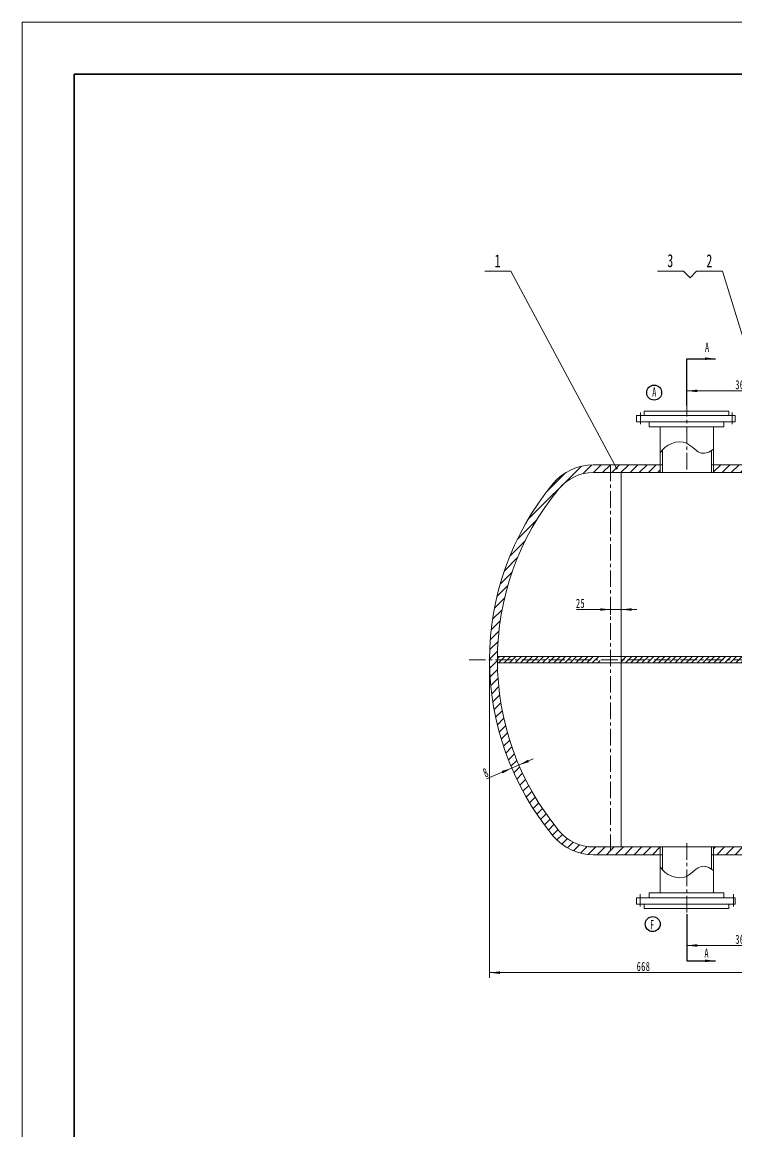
# Model space of a CAD drawing. Header units: millimetres. Extents: x -1189 to 1189, y -841 to 841.
# Drawn here: x -1189 to -640, y -12 to 841 of the extents above; entities that cross this region are included whole.
import ezdxf

# ---------------------------------------------------------------- set-up
doc = ezdxf.new("R2010")
doc.units = ezdxf.units.MM
doc.linetypes.add('CENTERX2', pattern=[20.319999694824222, 12.69999980926514, -2.539999961853027, 2.539999961853027, -2.539999961853027])
doc.layers.get('0').update_dxf_attribs({"lineweight": 35})
for name, color, linetype, lineweight in [('10', 7, 'Continuous', 18), ('剖面线层', 4, 'Continuous', 18), ('尺寸线层', 3, 'Continuous', 18), ('粗实线层', 7, 'Continuous', 35), ('细实线层', 7, 'Continuous', 18)]:
    doc.layers.add(name, color=color, linetype=linetype, lineweight=lineweight)
doc.styles.add('标准', font='', dxfattribs={"width": 0.667})
doc.styles.get('标准').set_extended_font_data('宋体')
doc.dimstyles.new('GB_尺寸', dxfattribs={"dimscale": 2, "dimtxt": 3.5, "dimasz": 4, "dimexe": 2, "dimexo": 0, "dimtad": 1, "dimdsep": 46, "dimtxsty": '标准', "dimblk": '_CAXARROW', "dimcen": 0, "dimdle": 6, "dimazin": 2, "dimtfac": 0.7071067811865475, "dimtdec": 3, "dimtmove": 2, "dimatfit": 3, "dimfxl": 1, "dimfrac": 2, "dimtolj": 1, "dimtzin": 0, "dimarcsym": 1})
pattern_1 = [(45, (0, 0), (-3.535533905932738, 3.535533905932738), [])]

# ---------------------------------------------------------------- blocks, each defined once
blk = doc.blocks.new('$CAXA_FRAME_13B17AC1$')
at = {"layer": '粗实线层'}
for p, q in [((-574.5000000000001, 400.5), (-574.5, -400.5000000000001)), ((574.5, 400.4999999999999), (-574.5000000000001, 400.5))]:
    blk.add_line(p, q, dxfattribs=at)
at = {"layer": '细实线层'}
for p, q in [((594.5, 420.5), (-594.5, 420.5)), ((-594.5, 420.5), (-594.5, -420.5))]:
    blk.add_line(p, q, dxfattribs=at)
blk = doc.blocks.new('*X5')
at = {"layer": '尺寸线层', "linetype": 'Continuous', "lineweight": 18}
for points in [[(-677.9846314217127, 557.4465848351269), (-669.9846314217127, 558.4465848351269), (-669.9846314217127, 556.4465848351269)], [(-592.9999302169035, 557.4465848351269), (-600.9999302169035, 558.4465848351269), (-600.9999302169035, 556.4465848351269)]]:
    blk.add_hatch(color=0, dxfattribs=at).paths.add_polyline_path(points, flags=0)
at = {"layer": '尺寸线层', "color": 0, "linetype": 'Continuous', "lineweight": 18}
for p, q in [((-677.9846314217127, 546.1899820365993), (-677.9846314217127, 561.4465848351269)), ((-677.9846314217127, 557.4465848351269), (-592.9999302169035, 557.4465848351269)), ((-592.9999302169035, 517.7111538608887), (-592.9999302169035, 561.4465848351269))]:
    blk.add_line(p, q, dxfattribs=at)
at = {"layer": '尺寸线层', "color": 0, "lineweight": 18, "insert": (-635.4922803193081, 562.1574786898756), "char_height": 7, "width": 19.90715530726266, "attachment_point": 5, "line_spacing_factor": 1.150569886022795, "style": '标准'}
blk.add_mtext('\\T1.1;360', dxfattribs=at)
blk = doc.blocks.new('_CAXARROW')
blk.add_hatch(color=0).paths.add_polyline_path([(0, 0), (-1, 0.125), (-1, -0.125)], flags=0)
blk = doc.blocks.new('*X10')
at = {"layer": '尺寸线层', "linetype": 'Continuous', "lineweight": 18}
for points in [[(-736.6088426426625, 389.2645716192055), (-744.6088426426625, 390.2645716192055), (-744.6088426426625, 388.2645716192055)], [(-728.5500730283778, 389.2645716192055), (-720.5500730283778, 390.2645716192055), (-720.5500730283778, 388.2645716192055)]]:
    blk.add_hatch(color=0, dxfattribs=at).paths.add_polyline_path(points, flags=0)
at = {"layer": '尺寸线层', "color": 0, "linetype": 'Continuous', "lineweight": 18}
for p, q in [((-728.5500730283778, 385.8259946910229), (-728.5500730283778, 393.2645716192055)), ((-762.9373107706169, 389.2645716192055), (-716.5500730283778, 389.2645716192055)), ((-736.6088426426625, 389.8897674243296), (-736.6088426426625, 385.2645716192055))]:
    blk.add_line(p, q, dxfattribs=at)
at = {"layer": '尺寸线层', "color": 0, "lineweight": 18, "insert": (-759.8098632845835, 393.9754654739541), "char_height": 7, "width": 14, "attachment_point": 5, "line_spacing_factor": 1.150569886022795, "style": '标准'}
blk.add_mtext('\\T1.1;25', dxfattribs=at)
blk = doc.blocks.new('*X11')
at = {"layer": '尺寸线层', "linetype": 'Continuous', "lineweight": 18}
for points in [[(-807.1040260475743, 269.6449209953495), (-799.3542490572107, 271.867747259283), (-800.1398609680363, 273.7069900180206)], [(-812.6217543237872, 267.2880852628729), (-819.5859194033252, 263.2260162402018), (-820.3715313141507, 265.0652589989395)]]:
    blk.add_hatch(color=0, dxfattribs=at).paths.add_polyline_path(points, flags=0)
at = {"layer": '尺寸线层', "color": 0, "linetype": 'Continuous', "lineweight": 18}
blk.add_line((-796.0685694951482, 274.3585924603029), (-831.9929353406618, 259.0139026073657), dxfattribs=at)
at = {"layer": '尺寸线层', "color": 0, "lineweight": 18, "insert": (-832.6200543276332, 263.8686807607161), "char_height": 7, "width": 14, "attachment_point": 5, "rotation": 23.12920719615583, "line_spacing_factor": 1.150569886022795, "style": '标准'}
blk.add_mtext('\\T1.1;8', dxfattribs=at)
blk = doc.blocks.new('*X12')
at = {"layer": '尺寸线层', "linetype": 'Continuous', "lineweight": 18}
for points in [[(-677.9846314217126, 130.8618832013337), (-669.9846314217126, 131.8618832013337), (-669.9846314217126, 129.8618832013337)], [(-592.9999302169035, 130.8618832013337), (-600.9999302169035, 131.8618832013337), (-600.9999302169035, 129.8618832013337)]]:
    blk.add_hatch(color=0, dxfattribs=at).paths.add_polyline_path(points, flags=0)
at = {"layer": '尺寸线层', "color": 0, "linetype": 'Continuous', "lineweight": 18}
for p, q in [((-592.9999302169035, 183.5184695225555), (-592.9999302169035, 126.8618832013337)), ((-677.9846314217126, 152.9786839756923), (-677.9846314217126, 126.8618832013337)), ((-677.9846314217126, 130.8618832013337), (-592.9999302169035, 130.8618832013337))]:
    blk.add_line(p, q, dxfattribs=at)
at = {"layer": '尺寸线层', "color": 0, "lineweight": 18, "insert": (-635.4922803193081, 135.5727770560823), "char_height": 7, "width": 19.90715530726266, "attachment_point": 5, "line_spacing_factor": 1.150569886022795, "style": '标准'}
blk.add_mtext('\\T1.1;360', dxfattribs=at)
blk = doc.blocks.new('*X16')
at = {"layer": '尺寸线层', "linetype": 'Continuous', "lineweight": 18}
for points in [[(-829.6726346369999, 109.9710489898342), (-821.6726346369999, 110.9710489898342), (-821.6726346369999, 108.9710489898342)], [(-592.9999302169035, 109.9710489898342), (-600.9999302169035, 110.9710489898342), (-600.9999302169035, 108.9710489898342)]]:
    blk.add_hatch(color=0, dxfattribs=at).paths.add_polyline_path(points, flags=0)
at = {"layer": '尺寸线层', "color": 0, "linetype": 'Continuous', "lineweight": 18}
for p, q in [((-829.6726346369999, 350.614811691722), (-829.6726346369999, 105.9710489898342)), ((-592.9999302169035, 183.5184695225555), (-592.9999302169035, 105.9710489898342)), ((-829.6726346369999, 109.9710489898342), (-592.9999302169035, 109.9710489898342))]:
    blk.add_line(p, q, dxfattribs=at)
at = {"layer": '尺寸线层', "color": 0, "lineweight": 18, "insert": (-711.3362819269516, 114.6819428445828), "char_height": 7, "width": 19.95932290502788, "attachment_point": 5, "line_spacing_factor": 1.150569886022795, "style": '标准'}
blk.add_mtext('\\T1.1;668', dxfattribs=at)
blk = doc.blocks.new('*X21')
at = {"layer": '粗实线层', "lineweight": 25}
blk.add_hatch(color=256, dxfattribs=at).paths.add_polyline_path([(21.97862263898674, 0), (13.97862263898674, 1), (13.97862263898674, -1)], flags=0)
blk.add_line((0, 0), (21.97862263898674, 0), dxfattribs=at)
blk = doc.blocks.new('*X25')
at = {"layer": '细实线层', "lineweight": 18}
h = blk.add_hatch(color=0, dxfattribs=at)
edge = h.paths.add_edge_path(flags=0)
edge.add_arc((0, -5.684341886080801e-14), 1, 0, 360)
at = {"layer": '细实线层', "color": 0}
for p, q in [((-81.18862191542235, 151.5926161924539), (-101.1886219154223, 151.5926161924539)), ((0, -5.684341886080801e-14), (-81.18862191542235, 151.5926161924539))]:
    blk.add_line(p, q, dxfattribs=at)
at = {"layer": '细实线层', "color": 0, "lineweight": 18, "insert": (-91.18862191542235, 154.5926161924539), "char_height": 10, "width": 34, "attachment_point": 8, "line_spacing_factor": 1.150569886022795, "style": '标准'}
blk.add_mtext('\\T1.1;1', dxfattribs=at)
blk = doc.blocks.new('*X26')
at = {"layer": '细实线层', "lineweight": 18}
h = blk.add_hatch(color=0, dxfattribs=at)
edge = h.paths.add_edge_path(flags=0)
edge.add_arc((0, 0), 1, 0, 360)
at = {"layer": '细实线层', "color": 0}
for p, q in [((-71.37781796484569, 135.2851537214877), (-91.37781796484569, 135.2851537214877)), ((-71.37781796484569, 135.2851537214877), (-66.37781796484569, 130.2851537214877)), ((-61.37781796484569, 135.2851537214877), (-66.37781796484569, 130.2851537214877)), ((-41.37781796484569, 135.2851537214877), (-61.37781796484569, 135.2851537214877)), ((0, 0), (-41.37781796484569, 135.2851537214877))]:
    blk.add_line(p, q, dxfattribs=at)
at = {"layer": '细实线层', "color": 0, "lineweight": 18, "char_height": 10, "width": 34, "attachment_point": 8, "line_spacing_factor": 1.150569886022795, "style": '标准'}
for s, insert in [('\\T1.1;3', (-81.37781796484569, 138.2851537214877)), ('\\T1.1;2', (-51.37781796484569, 138.2851537214877))]:
    blk.add_mtext(s, dxfattribs=dict(at, insert=insert))

msp = doc.modelspace()

# ---------------------------------------------------------------- hatches: boundary and pattern name
at = {"layer": '剖面线层', "lineweight": 18}
h = msp.add_hatch(dxfattribs=at)
h.set_pattern_fill('无图案', color=256, scale=5, angle=45, style=0, pattern_type=0)
h.set_pattern_definition(pattern_1)
edge = h.paths.add_edge_path(flags=0)
edge.add_arc((-617.5406002810423, 350.6148116917229), 212.1320343559578, 158.2112858129119, 180, ccw=False)
edge.add_arc((-617.5406002810216, 350.614811691714), 212.1320343559803, 140.2794057922486, 158.2112858129118, ccw=False)
edge.add_arc((-749.9393814367659, 460.6148116917227), 39.99999999999947, 89.99999999999977, 140.2794057922461, ccw=False)
edge.add_line((-749.9393814367658, 500.6148116917221), (-736.6088426426625, 500.6148116917221))
edge.add_line((-736.6088426426625, 500.6148116917221), (-736.6088426426625, 494.6148116917221))
edge.add_line((-736.6088426426625, 494.6148116917221), (-749.9393814367656, 494.6148116917221))
edge.add_arc((-749.939381436766, 460.6148116917223), 33.99999999999983, 89.99999999999942, 140.2794057922486)
edge.add_arc((-617.5406002810322, 350.614811691721), 206.1320343559679, 140.2794057922488, 180.0000000000004)
edge.add_line((-823.6726346370001, 350.6148116917197), (-829.6726346369998, 350.614811691722))
edge = h.paths.add_edge_path(flags=0)
edge.add_arc((-617.5406002810328, 350.6148116917232), 212.1320343559672, 185.5057970652533, 219.7205942077519, ccw=False)
edge.add_arc((-617.5406002809465, 350.6148116917239), 212.1320343560532, 180.0000000000006, 185.5057970652513, ccw=False)
edge.add_line((-829.6726346369996, 350.6148116917217), (-823.6726346370001, 350.614811691722))
edge.add_arc((-617.5406002810332, 350.6148116917225), 206.1320343559669, 180.0000000000001, 219.7205942077518)
edge.add_arc((-749.9393814367656, 240.6148116917231), 34.00000000000104, 219.7205942077559, 269.9999999999996)
edge.add_line((-749.9393814367659, 206.614811691722), (-736.6088426426625, 206.6148116917221))
edge.add_line((-736.6088426426625, 206.6148116917221), (-736.6088426426625, 200.6148116917221))
edge.add_line((-736.6088426426625, 200.6148116917221), (-749.9393814367656, 200.6148116917221))
edge.add_arc((-749.9393814367653, 240.6148116917223), 40.00000000000023, 219.7205942077522, 269.9999999999995, ccw=False)
h = msp.add_hatch(dxfattribs=at)
h.set_pattern_fill('无图案', color=256, scale=5, angle=45, style=0, pattern_type=0)
h.set_pattern_definition(pattern_1)
h.paths.add_polyline_path([(-736.6088426426625, 494.6148116917221), (-736.6088426426625, 497.1178596275142), (-736.6088426426625, 500.6148116917221), (-698.4327824051143, 500.6148116917221), (-698.4327824051143, 494.6148116917221)], flags=0)
h = msp.add_hatch(dxfattribs=at)
h.set_pattern_fill('无图案', color=256, scale=5, angle=45, style=0, pattern_type=0)
h.set_pattern_definition(pattern_1)
h.paths.add_polyline_path([(-657.536480438311, 494.6148116917221), (-657.536480438311, 497.2046923782258), (-657.536480438311, 500.6148116917221), (-604.9999302169035, 500.6148116917221), (-598.9999302169034, 500.6148116917221), (-598.9999302169035, 494.6148116917221)], flags=0)
h = msp.add_hatch(dxfattribs=at)
h.set_pattern_fill('无图案', color=256, scale=3, angle=45, style=0, pattern_type=0)
h.set_pattern_definition([(45, (0, 0), (-2.121320343559643, 2.121320343559643), [])])
edge = h.paths.add_edge_path(flags=0)
edge.add_arc((-617.5406002992854, 350.6148116917848), 206.1320343377148, 179.5760953342266, 180.0000000000009, ccw=False)
edge.add_arc((-617.5406002720051, 350.6148116916777), 206.1320343649951, 179.3172048314762, 179.5760953342529, ccw=False)
edge.add_line((-823.6579978427501, 353.0712339100662), (-744.6676122569472, 353.0712339100644))
edge.add_line((-744.6676122569472, 353.0712339100644), (-744.6676122569471, 350.614811691722))
edge.add_line((-744.6676122569471, 350.614811691722), (-823.6726346370001, 350.614811691722))
edge = h.paths.add_edge_path(flags=0)
edge.add_arc((-617.5406002194164, 350.6148116923797), 206.1320344175871, 180.5029182529489, 180.6827951685194, ccw=False)
edge.add_arc((-617.5406003052523, 350.6148116916323), 206.1320343317479, 180.0000000000138, 180.5029182529506, ccw=False)
edge.add_line((-823.6726346370002, 350.6148116915829), (-744.6676122569472, 350.614811691722))
edge.add_line((-744.6676122569472, 350.614811691722), (-744.6676122569471, 348.1583894733796))
edge.add_line((-744.6676122569471, 348.1583894733796), (-823.6579978427499, 348.1583894733796))
h.paths.add_polyline_path([(-728.5500730283778, 350.614811691722), (-728.5500730283778, 351.9546290564683), (-728.5500730283778, 353.0712339100644), (-598.9999302169035, 353.0712339100644), (-598.9999302169035, 350.614811691722)], flags=0)
h.paths.add_polyline_path([(-728.5500730283778, 348.1583894733796), (-728.5500730283778, 349.3612242352127), (-728.5500730283778, 350.614811691722), (-598.9999302169035, 350.614811691722), (-598.9999302169035, 348.1583894733797)], flags=0)
h = msp.add_hatch(dxfattribs=at)
h.set_pattern_fill('无图案', color=256, scale=5, angle=45, style=0, pattern_type=0)
h.set_pattern_definition(pattern_1)
h.paths.add_polyline_path([(-736.6088426426625, 200.6148116917221), (-736.6088426426625, 204.8195245651654), (-736.6088426426625, 206.614811691722), (-698.4327824051143, 206.6148116917221), (-698.4327824051143, 200.614811691722)], flags=0)
h = msp.add_hatch(dxfattribs=at)
h.set_pattern_fill('无图案', color=256, scale=5, angle=45, style=0, pattern_type=0)
h.set_pattern_definition(pattern_1)
h.paths.add_polyline_path([(-657.536480438311, 200.6148116917221), (-657.536480438311, 202.8879782660015), (-657.536480438311, 206.6148116917221), (-598.9999302169035, 206.6148116917221), (-598.9999302169035, 200.6148116917221), (-604.9999302169035, 200.6148116917221)], flags=0)

# ---------------------------------------------------------------- linework, layer by layer
at = {"layer": '10', "color": 7, "linetype": 'Continuous', "lineweight": 18}
for p, q in [((-716.6165793769055, 538.4687951348707), (-640.9595402478685, 538.4687951348707)), ((-716.6165793769055, 533.6396224245067), (-716.6165793769055, 538.4687951348707)), ((-710.7142571753493, 541.891087902003), (-645.7887129582327, 541.891087902003)), ((-710.7142571753493, 538.4687951348707), (-710.7142571753493, 541.891087902003)), ((-710.7142571753493, 538.4687951348707), (-645.7887129582327, 538.4687951348707)), ((-645.7887129582327, 538.4687951348707), (-645.7887129582327, 541.891087902003)), ((-640.9595402478685, 533.6396224245067), (-640.9595402478685, 538.4687951348707)), ((-716.6165793769055, 533.6396224245067), (-640.9595402478685, 533.6396224245067)), ((-706.9582339561773, 533.6396224245067), (-649.5447361774047, 533.6396224245067)), ((-706.9582339561773, 529.7611957743693), (-706.9582339561773, 533.6396224245067)), ((-706.9582339561773, 529.7611957743693), (-649.5447361774047, 529.7611957743693)), ((-698.4327824051143, 529.7611957743693), (-657.536480438311, 529.7611957743693)), ((-698.4327824051143, 494.6148116917221), (-698.4327824051143, 529.7611957743693)), ((-657.536480438311, 494.6148116917221), (-657.536480438311, 529.7611957743693)), ((-649.5447361774047, 529.7611957743693), (-649.5447361774047, 533.6396224245067)), ((-696.7661299083607, 494.6148116917221), (-696.7661299083607, 512.2356914715444)), ((-659.1136943711776, 494.6148116917221), (-659.1136943711776, 511.5308546377478))]:
    msp.add_line(p, q, dxfattribs=at)
at = {"layer": '10'}
for p, q in [((-749.9393814367656, 500.6148116917221), (-696.7661299083607, 500.6148116917221)), ((-659.1136943711776, 500.6148116917221), (-598.5100844400181, 500.6148116917221)), ((-749.9393814367656, 494.6148116917221), (-598.9999302169035, 494.6148116917221)), ((-749.9393814367656, 206.6148116917221), (-598.9999302169035, 206.6148116917221)), ((-698.4327824051143, 206.6148116917221), (-698.4327824051143, 171.4684276090748)), ((-696.7661299083607, 206.6148116917221), (-696.7661299083607, 188.9939319118996)), ((-659.1136943711776, 206.6148116917221), (-659.1136943711776, 189.6987687456964)), ((-657.536480438311, 206.6148116917221), (-657.536480438311, 171.4684276090748)), ((-749.9393814367656, 200.6148116917221), (-696.7661299083608, 200.6148116917221)), ((-698.4327824051143, 200.6148116917221), (-696.7661299083607, 200.6148116917221)), ((-659.1136943711776, 200.6148116917221), (-657.536480438311, 200.6148116917221)), ((-659.1136943711776, 200.6148116917221), (-598.9999302169035, 200.6148116917221)), ((-706.9582339561773, 171.4684276090748), (-649.5447361774047, 171.4684276090748)), ((-706.9582339561773, 171.4684276090748), (-706.9582339561773, 167.5900009589374)), ((-698.4327824051143, 171.4684276090748), (-657.536480438311, 171.4684276090748)), ((-649.5447361774047, 171.4684276090748), (-649.5447361774047, 167.5900009589374)), ((-716.6165793769055, 167.5900009589374), (-640.9595402478685, 167.5900009589374)), ((-716.6165793769055, 167.5900009589374), (-716.6165793769055, 162.7608282485735)), ((-716.6165793769055, 162.7608282485735), (-640.9595402478685, 162.7608282485735)), ((-710.7142571753493, 162.7608282485735), (-645.7887129582327, 162.7608282485735)), ((-710.7142571753493, 162.7608282485735), (-710.7142571753493, 159.3385354814411)), ((-706.9582339561773, 167.5900009589374), (-649.5447361774047, 167.5900009589374)), ((-645.7887129582327, 162.7608282485735), (-645.7887129582327, 159.3385354814411)), ((-640.9595402478685, 167.5900009589374), (-640.9595402478685, 162.7608282485735)), ((-710.7142571753493, 159.3385354814411), (-645.7887129582327, 159.3385354814411))]:
    msp.add_line(p, q, dxfattribs=at)
for centre, radius, start, end in [((-749.9393814367656, 460.614811691722), 40.00000000000011, 90, 140.2794057922483), ((-749.9393814367656, 460.614811691722), 34.00000000000011, 90, 140.2794057922486), ((-617.5406002810355, 350.614811691722), 212.1320343559644, 140.2794057922482, 219.7205942077524), ((-617.5406002810355, 350.614811691722), 206.1320343559645, 140.2794057922482, 219.7205942077524), ((-749.9393814367656, 240.6148116917221), 39.99999999999991, 219.7205942077528, 270), ((-749.9393814367656, 240.6148116917221), 34.00000000000006, 219.7205942077518, 270)]:
    msp.add_arc(centre, radius, start, end, dxfattribs=at)
at = {"layer": '10', "color": 7, "linetype": 'Continuous', "lineweight": 18}
msp.add_open_spline([(-698.4327824051143, 509.9015238278344), (-694.9575182344001, 516.1937023465595), (-675.1571006267732, 524.2206844462173), (-667.9270297907033, 504.2624569649347), (-657.536480438311, 512.7097834262956)], degree=3, knots=[0, 0, 0, 0, 22.94331963404343, 45.72343073807584, 45.72343073807584, 45.72343073807584, 45.72343073807584], dxfattribs=at)
at = {"layer": '10'}
msp.add_open_spline([(-698.4327824051143, 191.3280995556098), (-694.9575182344001, 185.0359210368846), (-675.1571006267732, 177.0089389372269), (-667.9270297907033, 196.9671664185095), (-657.536480438311, 188.5198399571485)], degree=3, knots=[0, 0, 0, 0, 22.94331963404344, 45.72343073807586, 45.72343073807586, 45.72343073807586, 45.72343073807586], dxfattribs=at)
at = {"layer": '粗实线层', "lineweight": 25}
for p, q in [((-677.9846314217127, 546.1899820365993), (-677.9846314217127, 582.1722805786605)), ((-677.9846314217127, 582.1722805786605), (-656.006008782726, 582.1722805786605)), ((-677.9846314217127, 155.0396413468447), (-677.9846314217127, 119.0573428047835))]:
    msp.add_line(p, q, dxfattribs=at)
at = {"layer": '粗实线层', "linetype": 'CENTERX2', "lineweight": 18}
for p, q in [((-713.7578966201305, 540.7296801397383), (-713.7578966201305, 531.7831195923382)), ((-643.2816602765116, 540.6747932652144), (-643.2816602765116, 531.7282327178142)), ((-713.91258755751, 170.2446349816354), (-713.91258755751, 160.735483970365)), ((-642.0566752859152, 170.2446349816354), (-642.0566752859152, 160.735483970365))]:
    msp.add_line(p, q, dxfattribs=at)
at = {"layer": '粗实线层', "color": 1, "linetype": 'CENTERX2', "lineweight": 18}
for p, q in [((-677.9846314217127, 496.9719519510622), (-677.9846314217127, 546.1899820365993)), ((-736.6088426426625, 500.6148116917221), (-736.6088426426625, 200.6148116917221)), ((-845.4340840279049, 350.614811691722), (331.2621513295251, 350.614811691722)), ((-677.9846314217126, 209.57048203952), (-677.9846314217126, 152.9786839756923))]:
    msp.add_line(p, q, dxfattribs=at)
at = {"layer": '粗实线层', "lineweight": 18}
for p, q in [((-728.5500730283778, 494.6100647826186), (-728.5500730283778, 206.6148116917221)), ((-823.7650786087606, 353.0712339100644), (-592.9073086161444, 353.0712339100644)), ((-823.7650786087606, 348.1583894733796), (-592.9073086161444, 348.1583894733796))]:
    msp.add_line(p, q, dxfattribs=at)
at = {"layer": '粗实线层', "lineweight": 25}
for centre, radius in [((-703.1316289336246, 556.102239453921), 5.756900047068671), ((-704.2789066524002, 147.2987143471255), 5.75690004706867)]:
    msp.add_circle(centre, radius, dxfattribs=at)

# ---------------------------------------------------------------- block references
at = {"layer": '粗实线层', "xscale": 2, "yscale": 2, "zscale": 2}
msp.add_blockref('$CAXA_FRAME_13B17AC1$', (0, 0), dxfattribs=at)
at = {"layer": '粗实线层', "lineweight": 25}
msp.add_blockref('*X21', (-677.9846314217127, 582.1722805786605), dxfattribs=at)
at = {"layer": '粗实线层', "lineweight": 25, "xscale": -1, "rotation": 180}
msp.add_blockref('*X21', (-677.9846314217127, 119.0573428047835), dxfattribs=at)
at = {"layer": '细实线层'}
for name, p in [('*X25', (-732.0646844472477, 497.8985030905554)), ('*X26', (-609.133547013991, 514.2059655615216))]:
    msp.add_blockref(name, p, dxfattribs=at)

# ---------------------------------------------------------------- texts
at = {"layer": '尺寸线层', "lineweight": 25, "char_height": 7, "width": 35.63616089207426, "attachment_point": 1, "line_spacing_factor": 1.150569886022795, "style": '标准'}
for insert in [(-664.0684296863049, 594.4243817040783), (-664.515135948299, 128.5419046033306)]:
    msp.add_mtext('\\T1.1;A', dxfattribs=dict(at, insert=insert))
at = {"layer": '尺寸线层', "linetype": 'CENTERX2', "lineweight": 25, "char_height": 7, "width": 25.42462940837993, "line_spacing_factor": 1.150569886022795, "style": '标准'}
for s, insert, attachment_point in [('\\T1.1;A', (-704.6393027682037, 560.0438031306704), 1), ('\\T1.1;F', (-702.7712328178211, 143.357150670376), 9)]:
    msp.add_mtext(s, dxfattribs=dict(at, insert=insert, attachment_point=attachment_point))

# ---------------------------------------------------------------- dimensions: what is measured, and where the dimension line sits
at = {"layer": '尺寸线层', "lineweight": 18}
for base, p1, p2, text, picture, middle in [((-592.9999302169035, 557.4465848351269), (-677.9846314217127, 546.1899820365993), (-592.9999302169035, 517.7111538608887), '360', '*X5', (-635.4922803193081, 562.1574786898756)), ((-592.9999302169035, 109.9710489898342), (-829.6726346369999, 350.614811691722), (-592.9999302169035, 183.5184695225555), '668', '*X16', (-711.3362819269516, 114.6819428445828)), ((-592.9999302169035, 130.8618832013337), (-677.9846314217126, 152.9786839756923), (-592.9999302169035, 183.5184695225555), '360', '*X12', (-635.4922803193081, 135.5727770560823))]:
    dim = msp.add_linear_dim(base=base, p1=p1, p2=p2, text=text, dimstyle='GB_尺寸', override={"dimsah": 1, "dimtfill": 1, "dimtzin": 0}, dxfattribs=at)
    dim.commit()
    dim.dimension.update_dxf_attribs({"geometry": picture, "text_midpoint": middle})
dim = msp.add_linear_dim(base=(-728.5500730283778, 389.2645716192055), p1=(-736.6088426426625, 389.8897674243296), p2=(-728.5500730283778, 385.8259946910229), text='25', dimstyle='GB_尺寸', override={"dimsah": 1, "dimtfill": 1, "dimtzin": 0}, dxfattribs=at)
dim.commit()
dim.dimension.update_dxf_attribs({"geometry": '*X10', "text_midpoint": (-759.8098632845835, 393.9754654739541), "dimtype": 160})
dim = msp.add_linear_dim(base=(-812.6217543237872, 267.2880852628727), p1=(-807.1040260475742, 269.6449209953494), p2=(-812.6217543237872, 267.2880852628728), angle=203.1292071961552, text='8', dimstyle='GB_尺寸', override={"dimsah": 1, "dimtfill": 1, "dimtzin": 0}, dxfattribs=at)
dim.commit()
dim.dimension.update_dxf_attribs({"geometry": '*X11', "text_midpoint": (-832.6200543276332, 263.8686807607161), "dimtype": 160})

doc.saveas('drawing.dxf')
